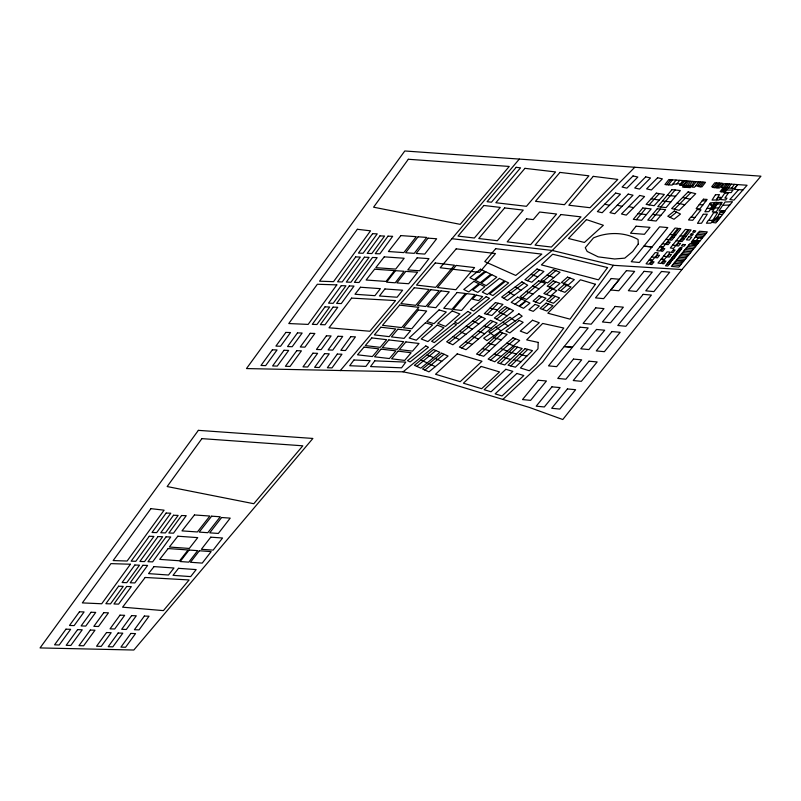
<?xml version="1.0" encoding="UTF-8"?>
<svg xmlns="http://www.w3.org/2000/svg" width="801" height="801" viewBox="0 0 801 801"><rect width="100%" height="100%" fill="white"/><g stroke="black" fill="none" stroke-linecap="round" stroke-linejoin="round"><path stroke-width="1.2" d="M694.397 181.517L690.262 187.644L682.432 187.044L687.108 181.026L705.511 182.298L701.966 186.853L700.274 186.773L698.652 186.643L702.167 182.097M713.761 204.255L713.08 205.396L715.373 205.276L716.054 204.125L713.761 204.255L714.903 202.383L717.075 202.263L715.954 204.135M706.903 208.45L704.86 211.794L708.885 211.624L714.362 202.683L710.337 202.843L706.903 208.45L710.938 208.28M708.735 220.415L713.641 212.756L717.656 212.666L710.968 223.109L706.432 223.219L708.224 220.425L712.75 220.325M722.903 205.266L725.055 201.992L732.535 201.732L724.665 211.124L718.968 210.973L722.712 205.266L729.791 205.026M681.941 269.526L562.793 419.524L529.211 407.369L429.777 377.351L403.083 371.824L246.478 368.57L404.795 150.978L760.95 176.18L681.941 269.526L613.416 265.311L542.708 362.082L502.898 399.399M672.129 237.336L678.918 228.425L680.78 228.625L671.769 240.21L669.916 240.03L672.129 237.336L673.971 237.517M682.412 238.688L689.21 229.767L691.073 229.967L682.052 241.562L680.209 241.381L682.412 238.688L684.254 238.868M722.532 214.548L725.105 211.134L721.28 211.023L718.827 214.348L722.532 214.548L718.517 219.774L714.442 219.544L712.259 222.398L715.834 222.918L718.327 219.764M719.258 214.368L716.224 218.343L719.478 218.513L715.403 218.283L714.442 219.544M686.147 187.284L690.732 181.256M687.919 187.444L692.585 181.386M684.244 187.164L688.94 181.136M742.968 189.947L733.976 189.306L737.631 184.6L734.637 188.475L724.845 187.764L721.721 191.809L720.119 191.709L726.247 183.779L747.083 185.251L733.946 200.15L729.851 199.549L738.632 189.637M679.669 180.345L676.675 184.21L673.02 183.96M697.411 185.892L700.444 181.967M716.454 182.978L712.94 187.524L719.568 187.965L723.123 183.399L714.722 182.848L711.688 186.773L713.421 186.893M727.839 183.89L721.731 191.789L725.015 192L727.188 189.176L725.566 189.056M723.363 191.9L729.481 184M728.289 188.005L731.283 184.13M731.473 188.245L734.467 184.37M670.617 179.684L668.815 179.544L664.93 184.55L666.732 184.691L670.617 179.684L686.948 180.856L683.323 185.492L679.568 185.271L683.173 180.595L680.6 183.92L677.085 183.679M666.732 184.691L668.525 184.831L672.409 179.825M700.274 186.773L703.829 182.207M714.562 187.644L718.107 183.089M717.876 187.875L721.431 183.309M676.044 180.085L672.149 185.081L668.525 184.831M681.321 185.371L684.965 180.716M696.209 181.657L691.964 187.064L694.437 187.254L698.682 181.847M669.205 261.196L671.468 261.416L667.744 266.032L665.501 265.812L670.397 259.684L672.67 259.914L676.394 255.299L674.142 255.078L670.437 259.704M674.142 255.078L680.259 247.459L682.192 247.649L680.98 249.151M691.203 217.201L697.24 209.572L700.985 209.862L692.745 220.275L688.53 219.945L690.732 217.161L694.948 217.492M696.329 235.774L695.078 237.306L702.327 238.017L695.238 237.326L691.313 241.982L698.552 242.673L692.655 242.112L691.433 243.624L697.361 244.185L690.082 243.474L681.24 254.157L688.69 254.878L681.351 254.167L676.314 260.265L683.754 260.986L676.424 260.285L671.378 266.383L678.827 267.103L707.323 231.9L699.473 231.239L695.799 235.724L703.598 236.485M669.906 234.493L672.93 234.793L663.198 247.078L660.024 246.648L662.848 247.038L659.634 250.993L656.8 250.603L675.073 228.045L677.946 228.325L672.78 234.773M680.199 235.844L683.223 236.135L673.491 248.43L670.307 248L685.366 229.396L688.239 229.677L683.063 236.125M691.503 185.482L690.772 186.393L692.414 186.493M671.118 261.376L672.329 259.874M676.054 255.269L677.256 253.767M679.068 248.971L681.321 249.191L677.596 253.807L675.323 253.577M651.654 256.951L655.178 252.595L658.242 252.886L655.158 257.321L651.654 256.951L646.077 263.809L648.91 264.2L652.124 260.245L649.291 259.854L652.475 260.285L654.908 257.291M663.558 256.2L667.083 251.844L670.137 252.135L667.053 256.57L663.558 256.2L657.981 263.058L660.815 263.449L664.029 259.494L661.195 259.103L664.369 259.534L666.812 256.54M696.099 240.751L699.794 241.111L692.655 240.42L696.099 240.751L698.612 237.657M636.364 219.694L645.886 208.32M660.815 207.018L675.103 189.967M650.843 220.445L660.374 209.081M340.245 370.653L519.318 159.089M649.07 204.896L659.273 193.622M674.442 209.231L690.933 192.55M634.803 167.259L552.269 250.473L403.083 371.824M487.118 314.352L498.212 303.259M510.778 365.937L527.809 349.396M500.204 363.604L517.596 347.163M479.168 354.893L502.577 333.036M527.428 280.69L539.564 269.907M549.666 287.118L555.774 281.742M535.559 302.017L541.676 296.64M546.362 294.448L552.47 289.071M563.914 283.424L570.022 278.037M560.61 290.753L566.718 285.376M549.146 301.677L555.253 296.3M542.527 309.426L548.635 304.05M461.827 348.045L492.975 321.381M522.502 297.782L541.196 281.782M543.368 281.281L555.824 270.618M490.582 360.09L515.504 338.763M416.79 366.377L435.894 350.558M424.93 370.072L444.034 354.252M448.95 342.878L481.431 316.816M507.363 307.614L494.377 318.037L500.565 321.051L513.561 310.618L505.081 306.503L498.582 311.719L507.063 315.834M515.103 304.25L521.601 299.033M496.65 319.148L509.646 308.715M670.087 217.361L676.585 212.145M503.779 298.302L524.084 283.093M709.516 204.185L711.538 204.095L710.727 205.436L712.73 205.356M717.205 204.085L721.2 203.935M714.772 208L718.767 207.849M717.235 217.011L720.489 217.181M720.199 212.485L723.914 212.696M683.593 185.512L690.903 185.982M713.371 220.956L717.255 221.176M702.227 200.741L705.961 200.971M699.213 204.645L702.948 204.876M724.845 187.764L721.381 187.524L724.404 183.659L726.237 183.789M687.308 185.752L689.13 185.882M695.608 185.762L699.143 186.012M691.303 185.472L693.115 185.612M652.074 246.918L643.874 246.167L631.248 261.707L639.358 262.498L667.804 227.574L659.603 226.833L643.874 246.167L651.994 246.958M572.445 347.274L564.244 346.523L572.355 347.314M665.901 239.389L668.965 239.669M676.194 240.741L679.258 241.021M686.287 248.06L693.616 248.761M698.282 232.68L706.051 233.441M688.82 244.996L696.119 245.707M677.846 250.473L680.109 250.693M676.635 252.005L678.878 252.215M672.92 256.59L675.173 256.801M671.699 258.112L673.951 258.333M667.984 262.698L670.247 262.918M666.772 264.23L669.015 264.44M697.03 234.232L704.81 234.993M687.578 246.528L694.867 247.239M685.065 249.552L692.414 250.272M683.844 251.053L691.193 251.774M682.582 252.575L689.971 253.296M680.139 255.659L687.488 256.38M678.908 257.161L686.267 257.882M677.646 258.683L685.045 259.414M675.213 261.777L682.552 262.498M673.981 263.279L681.331 264M672.72 264.801L680.109 265.521M673.901 234.933L675.764 235.134M684.194 236.285L686.057 236.485M662.387 243.734L665.641 244.085M672.67 245.086L675.934 245.436M667.273 195.314L675.613 196.235M662.507 200.991L670.848 201.922M652.535 214.418L660.885 215.349M638.047 213.667L646.397 214.598M451.924 238.708L552.269 250.473L613.416 265.311M651.213 198.778L659.233 200.08M628.785 206.578L633.591 207.679M617.261 205.236L622.067 206.328M604.685 204.195L609.491 205.286M682.642 197.457L690.232 199.219M677.145 203.023L684.735 204.776M489.892 308.135L497.421 309.947M519.418 354.182L526.788 356.155M513.741 359.699L521.111 361.672M509.136 351.859L516.355 353.982M503.338 357.346L510.557 359.459M494.097 337.692L501.246 339.874M488.24 343.158L495.388 345.341M482.392 348.625L489.541 350.808M530.973 274.393L537.821 276.846M547.163 274.963L553.781 277.627M532.525 286.137L539.143 288.801M526.297 291.464L532.905 294.127M484.315 325.737L490.933 328.4M478.077 331.063L484.695 333.727M506.833 343.118L513.451 345.772M471.849 336.4L478.467 339.053M500.605 348.445L507.223 351.108M465.621 341.727L472.23 344.39M494.377 353.782L500.995 356.435M427.163 354.783L433.571 357.616M435.303 358.478L441.711 361.321M420.795 360.05L427.203 362.893M428.935 363.744L435.344 366.588M472.65 320.921L478.848 323.924M466.162 326.127L472.35 329.141M459.664 331.344L465.862 334.357M453.166 336.56L459.363 339.574M515.213 286.918L520.92 290.302M508.445 291.985L514.152 295.369M515.123 321.081L509.977 317.296L488.84 331.944L493.987 335.739M502.928 322.172L508.074 325.967M495.889 327.058L501.036 330.853M538.202 342.397L537.982 348.815L520.42 367.959L529.311 370.753L536.249 364.335L563.774 328.03L542.657 323.444L526.678 339.894L538.202 342.397M718.307 197.406L716.665 200.11L719.068 200L720.7 197.296L718.307 197.406M712.269 206.678L710.437 209.652L712.75 209.562L714.592 206.588L712.269 206.678M718.157 202.543L712.299 211.965L716.304 211.814L722.162 202.393L718.157 202.543M703.288 214.278L697.501 223.359L701.526 223.229L707.313 214.147L703.288 214.278M715.483 194.733L712.059 200.08L716.044 199.99L719.468 194.643L715.483 194.733M732.865 190.067L731.223 192.59L724.605 192.54L726.567 189.987L732.865 190.067M724.885 192.951L720.409 199.519L725.656 200.05L726.958 198.137L724.865 198.137L728.389 192.951L724.885 192.951M201.892 438.628L167.159 486.547L253.797 503.719L302.818 445.807L201.892 438.628M408.32 159.269L373.586 207.189L460.225 224.36L509.246 166.448L408.32 159.269M130.413 564.234L101.717 603.764L82.343 602.903L110.928 563.624L130.413 564.234M336.831 284.876L308.145 324.405L288.771 323.544L317.356 284.255L336.831 284.876M198.368 430.347L40.05 647.929L133.827 650.022L312.891 438.447L198.368 430.347M150.928 508.645L113.151 560.57L127.119 561.03L164.105 510.187L150.928 508.645M65.972 629.165L54.568 644.835L59.224 644.985L70.628 629.316L65.972 629.165M357.356 229.286L319.579 281.201L333.546 281.662L370.533 230.828L357.356 229.286M79.449 611.784L69.487 625.461L74.143 625.611L84.095 611.934L79.449 611.784M272.39 349.797L260.986 365.476L265.642 365.626L277.046 349.957L272.39 349.797M285.867 332.415L275.914 346.092L280.57 346.252L290.523 332.575L285.867 332.415M77.587 629.636L66.183 645.306L70.838 645.456L82.243 629.786L77.587 629.636M91.064 612.254L81.111 625.931L85.767 626.082L95.719 612.405L91.064 612.254M284.015 350.267L272.61 365.947L277.266 366.097L288.67 350.427L284.015 350.267M149.256 536.28L131.154 561.161L135.8 561.311L153.912 536.43L149.256 536.28M166.147 513.061L152.03 532.465L156.686 532.615L170.803 513.211L166.147 513.061M297.491 332.886L287.539 346.563L292.195 346.723L302.147 333.046L297.491 332.886M355.684 256.921L337.571 281.802L342.227 281.952L360.33 257.071L355.684 256.921M372.575 233.692L358.458 253.096L363.113 253.256L377.231 233.852L372.575 233.692M118.588 586.212L105.862 603.714L110.518 603.864L123.244 586.372L118.588 586.212M134.848 565.015L122.112 582.517L126.768 582.667L139.504 565.166L134.848 565.015M325.016 306.853L312.29 324.355L316.946 324.505L329.672 307.013L325.016 306.853M157.997 536.57L139.885 561.451L144.54 561.601L162.643 536.72L157.997 536.57M173.497 515.253L160.771 532.745L165.427 532.905L178.152 515.403L173.497 515.253M90.323 630.047L78.979 645.636L83.634 645.796L94.979 630.207L90.323 630.047M341.276 285.657L328.54 303.148L333.196 303.309L345.932 285.807L341.276 285.657M103.8 612.665L93.847 626.352L98.503 626.502L108.455 612.825L103.8 612.665M364.415 257.201L346.312 282.082L350.968 282.242L369.071 257.361L364.415 257.201M379.924 235.894L367.198 253.386L371.854 253.537L384.58 236.045L379.924 235.894M296.75 350.688L285.406 366.277L290.062 366.427L301.406 350.848L296.75 350.688M310.227 333.306L300.275 346.983L304.931 347.143L314.883 333.456L310.227 333.306M126.668 586.482L113.942 603.974L118.598 604.134L131.324 586.632L126.668 586.482M142.928 565.286L130.193 582.778L134.848 582.928L147.584 565.436L142.928 565.286M333.096 307.123L320.37 324.615L325.026 324.765L337.752 307.274L333.096 307.123M166.067 536.83L147.965 561.711L152.621 561.871L170.723 536.99L166.067 536.83M181.577 515.524L168.851 533.015L173.507 533.166L186.232 515.674L181.577 515.524M349.356 285.917L336.62 303.419L341.276 303.569L354.002 286.077L349.356 285.917M372.495 257.471L354.392 282.353L359.048 282.503L377.151 257.622L372.495 257.471M388.004 236.155L375.279 253.657L379.934 253.807L392.66 236.315L388.004 236.155M106.523 632.54L96.571 646.227L101.226 646.377L111.179 632.7L106.523 632.54M120 615.158L110.047 628.845L114.703 628.995L124.656 615.318L120 615.158M312.951 353.181L302.998 366.858L307.654 367.018L317.607 353.341L312.951 353.181M326.428 335.799L316.475 349.476L321.131 349.636L331.083 335.949L326.428 335.799M118.147 633.01L108.195 646.697L112.851 646.848L122.803 633.17L118.147 633.01M131.624 615.629L121.672 629.316L126.328 629.466L136.28 615.789L131.624 615.629M324.575 353.652L314.623 367.329L319.279 367.489L329.231 353.812L324.575 353.652M338.052 336.27L328.1 349.947L332.755 350.107L342.708 336.42L338.052 336.27M130.883 633.431L120.931 647.108L125.587 647.268L135.539 633.591L130.883 633.431M144.36 616.049L134.408 629.726L139.064 629.886L149.016 616.209L144.36 616.049M337.311 354.072L327.359 367.749L332.004 367.909L341.957 354.222L337.311 354.072M350.778 336.69L340.825 350.367L345.481 350.518L355.434 336.841L350.778 336.69M595.413 284.255L570.032 319.158L547.844 313.201L580.415 279.789L595.413 284.255M353.932 359.999L349.707 365.727L365.907 366.387L370.142 360.66L353.932 359.999M374.768 360.85L370.543 366.578L401.561 367.829L405.797 362.112L374.768 360.85M607.558 267.574L598.497 279.839L541.396 264.891L552.66 254.237L607.558 267.574M638.277 243.995L632.7 251.544L624.76 258.142L614.667 258.983L598.137 256.851L587.173 251.444L585.251 247.719L593.491 237.897C607.538 231.829 624.66 231.889 638.077 239.519L638.277 243.995M351.609 298.102L329.021 327.809L369.852 331.244L395.544 300.575L351.609 298.102M145.181 577.461L122.603 607.178L163.424 610.612L189.116 579.944L145.181 577.461M395.504 270.678L386.613 282.182L395.223 282.793L404.105 271.279L395.504 270.678M189.076 550.037L180.185 561.541L188.796 562.152L197.677 550.637L189.076 550.037M703.418 199.209L696.159 208.6L699.894 208.831L707.153 199.429L703.418 199.209M428.034 238.157L416.16 253.476L424.77 254.087L436.645 238.758L428.034 238.157M405.807 271.399L396.885 282.903L408.66 283.734L417.581 272.23L405.807 271.399M221.607 517.516L209.742 532.845L218.343 533.446L230.217 518.127L221.607 517.516M199.379 550.758L190.458 562.272L202.242 563.103L211.164 551.599L199.379 550.758M719.779 183.199L716.254 187.754L719.799 183.179M417.201 257.812L407.799 269.937L419.574 270.768L428.976 258.643L417.201 257.812M210.773 537.171L201.371 549.296L213.146 550.127L222.548 538.002L210.773 537.171M360.47 287.239L354.983 294.257L374.908 295.669L380.405 288.65L360.47 287.239M374.588 269.196L366.117 280.02L386.052 281.431L394.523 270.608L374.588 269.196M384.25 256.851L375.779 267.674L395.714 269.086L404.175 258.252L384.25 256.851M400.87 235.594L388.415 251.524L403.814 252.605L416.28 236.675L400.87 235.594M154.042 566.607L148.555 573.616L168.49 575.028L173.977 568.009L154.042 566.607M168.16 548.555L159.689 559.378L179.624 560.79L188.095 549.967L168.16 548.555M177.822 536.209L169.351 547.033L189.286 548.445L197.747 537.621L177.822 536.209M194.453 514.953L181.987 530.883L197.386 531.964L209.852 516.044L194.453 514.953M418.092 236.806L405.626 252.736L414.237 253.346L426.693 237.416L418.092 236.806M384.931 288.971L379.444 295.99L397.106 297.231L402.603 290.212L384.931 288.971M211.664 516.174L199.199 532.094L207.809 532.705L220.265 516.775L211.664 516.174M178.503 568.33L173.016 575.348L190.678 576.6L196.175 569.581L178.503 568.33M636.054 226.212L630.517 233.211L644.445 234.303L649.991 227.354L636.054 226.212M685.266 244.665L684.054 246.187L681.471 245.937L682.722 244.405L685.266 244.665M688.92 236.716L686.417 239.819L689.301 240.1L691.784 237.016L688.92 236.716M691.333 233.732L690.122 235.224L692.184 235.404L693.386 233.912L691.333 233.732M693.746 230.738L692.585 232.18L694.637 232.36L695.799 230.918L693.746 230.738M652.364 261.627L650.182 264.32L651.884 264.52L654.067 261.827L652.364 261.627M657.491 255.098L655.428 257.652L657.461 257.842L659.523 255.279L657.491 255.098M663.088 248.42L660.915 251.114L662.617 251.314L664.79 248.62L663.088 248.42M668.224 241.892L666.152 244.445L668.184 244.625L670.257 242.072L668.224 241.892M669.396 254.348L667.323 256.901L669.356 257.091L671.428 254.528L669.396 254.348M664.259 260.876L662.087 263.569L663.789 263.769L665.961 261.076L664.259 260.876M673.381 249.772L671.198 252.465L672.9 252.665L675.083 249.972L673.381 249.772M678.507 243.234L676.444 245.797L678.477 245.977L680.54 243.424L678.507 243.234M611.233 278.528L595.513 297.872L603.624 298.653L619.433 279.279L611.233 278.528M579.964 327.188L548.515 365.867L556.635 366.648L588.164 327.929L579.964 327.188M626.432 270.638L610.702 289.972L618.823 290.763L634.632 271.389L626.432 270.638M538.242 380.235L522.522 399.579L530.632 400.36L546.442 380.986L538.242 380.235M596.495 329.451L580.775 348.795L588.885 349.576L604.695 330.202L596.495 329.451M644.074 271.339L628.354 290.683L636.465 291.464L652.274 272.09L644.074 271.339M573.476 359.088L557.756 378.432L565.866 379.213L581.676 359.839L573.476 359.088M551.929 386.843L536.199 406.177L544.32 406.958L560.129 387.584L551.929 386.843M611.984 331.564L596.264 350.898L604.375 351.689L620.184 332.305L611.984 331.564M661.486 271.479L645.766 290.823L653.876 291.604L669.686 272.23L661.486 271.479M588.965 361.201L573.236 380.535L581.356 381.326L597.166 361.942L588.965 361.201M567.418 388.946L551.689 408.29L559.809 409.071L575.619 389.697L567.418 388.946M643.173 294.347L617.791 325.486L625.911 326.267L651.403 295.068L643.173 294.347M595.784 307.854L583.088 323.394L591.198 324.175L603.984 308.605L595.784 307.854M615.148 306.443L602.452 321.972L610.562 322.763L623.348 307.183L615.148 306.443M642.813 207.98L633.291 219.354L641.631 220.275L651.163 208.911L642.813 207.98M672.029 189.627L657.741 206.678L666.092 207.599L680.379 190.558L672.029 189.627M657.301 208.731L647.769 220.105L656.119 221.026L665.641 209.662L657.301 208.731M418.352 310.037L403.454 327.779L411.764 328.76L426.663 311.018L418.352 310.037M364.014 347.123L357.506 354.813L372.375 356.555L378.883 348.866L364.014 347.123M371.794 337.922L365.296 345.611L380.165 347.354L386.663 339.674L371.794 337.922M380.865 327.219L374.357 334.898L389.226 336.64L395.734 328.961L380.865 327.219M399.589 305.091L382.467 325.326L401.701 327.579L418.823 307.354L399.589 305.091M414.277 287.739L400.87 303.579L415.739 305.321L429.146 289.481L414.277 287.739M435.243 262.968L416.52 285.086L435.754 287.349L454.477 265.221L435.243 262.968M483.884 205.487L457.992 236.095L474.382 238.017L500.285 207.409L483.884 205.487M516.194 167.319L487.088 201.702L491.464 202.222L520.57 167.83L516.194 167.319M456.21 248.831L440.19 267.764L479.539 272.38L495.489 253.537L456.21 248.831M524.945 168.34L495.839 202.733L526.447 206.318L555.554 171.935L524.945 168.34M430.888 289.692L417.481 305.531L425.792 306.503L439.198 290.663L430.888 289.692M381.066 349.126L374.568 356.805L389.426 358.548L395.934 350.868L381.066 349.126M388.855 339.924L382.347 347.614L397.216 349.356L403.714 341.667L388.855 339.924M397.917 329.211L391.419 336.901L404.094 338.382L410.603 330.703L397.917 329.211M504.66 207.93L478.758 238.528L497.341 240.711L523.243 210.102L504.66 207.93M456.23 265.431L437.506 287.549L455.869 289.702L474.592 267.584L456.23 265.431M440.95 290.873L427.544 306.703L435.854 307.684L449.251 291.844L440.95 290.873M398.117 351.128L391.619 358.808L404.665 360.43L411.173 352.75L398.117 351.128M405.907 341.927L399.399 349.606L412.515 351.148L419.023 343.469L405.907 341.927M457.131 292.475L443.724 308.315L452.024 309.296L465.431 293.456L457.131 292.475M559.949 172.415L535.489 201.311L564.465 204.706L588.915 175.809L559.949 172.415M495.669 248.69L484.755 261.597L515.744 275.444L541.836 254.107L495.669 248.69M526.678 218.833L507.183 241.862L530.683 244.615L556.585 214.017L539.644 212.025L533.236 219.604L526.678 218.833M466.673 293.637L453.266 309.476L461.576 310.448L474.983 294.608L466.673 293.637M560.96 214.528L535.058 245.126L551.378 247.038L581.005 216.881L560.96 214.528M593.271 176.36L568.83 205.226L590.017 207.709L617.801 179.424L593.271 176.36M656.319 193.141L646.117 204.415L654.137 205.717L664.339 194.443L656.319 193.141M586.462 219.604L568.49 238.508L584.42 242.453L603.363 225.281L586.462 219.604M615.639 193.061L597.376 211.614L602.182 212.706L620.445 194.162L615.639 193.061M633.04 175.94L622.087 187.064L626.893 188.165L637.846 177.041L633.04 175.94M628.214 194.102L609.951 212.655L614.757 213.747L633.02 195.204L628.214 194.102M645.706 176.861L634.742 187.995L639.548 189.086L650.512 177.962L645.706 176.861M639.749 195.454L621.486 213.997L626.292 215.099L644.555 196.545L639.749 195.454M657.571 177.752L646.607 188.886L651.413 189.977L662.377 178.853L657.571 177.752M688.139 191.9L671.649 208.58L679.238 210.333L695.729 193.662L688.139 191.9M476.385 295.108L472.4 299.143L478.648 300.605L482.633 296.57L476.385 295.108M495.439 302.588L484.345 313.682L491.874 315.494L502.968 304.4L495.439 302.588M525.096 348.665L508.064 365.216L515.433 367.188L532.465 350.638L525.096 348.665M439.048 309.907L426.753 321.551L433.992 323.654L446.277 312.02L439.048 309.907M514.933 346.382L497.541 362.823L504.76 364.946L522.152 348.505L514.933 346.382M457.241 353.862L435.534 374.267L460.185 381.697L481.982 361.261L457.241 353.862M481.231 366.447L463.419 383.208L481.641 388.705L499.544 371.914L481.231 366.447M505.862 369.301L484.154 389.717L491.043 391.799L512.83 371.364L505.862 369.301M516.865 373.456L495.158 393.862L502.047 395.954L523.834 375.519L516.865 373.456M425.451 322.783L409.151 338.032L416.32 340.205L432.61 324.956L425.451 322.783M499.944 332.225L476.535 354.092L483.694 356.275L507.093 334.407L499.944 332.225M537.04 268.996L524.905 279.789L531.754 282.242L543.899 271.449L537.04 268.996M532.495 320.25L520.28 331.113L527.078 333.616L539.293 322.753L532.495 320.25M553.271 280.821L547.163 286.197L553.962 288.7L560.069 283.324L553.271 280.821M539.163 295.719L533.055 301.096L539.854 303.599L545.962 298.222L539.163 295.719M549.967 288.15L543.859 293.526L550.657 296.03L556.765 290.653L549.967 288.15M535.048 304.39L528.94 309.767L533.236 311.349L539.343 305.972L535.048 304.39M567.519 277.116L561.411 282.503L568.209 285.006L574.317 279.619L567.519 277.116M564.214 284.445L558.107 289.832L564.905 292.335L571.013 286.958L564.214 284.445M552.75 295.379L546.642 300.755L553.441 303.259L559.549 297.882L552.75 295.379M546.132 303.128L540.024 308.505L546.823 311.008L552.93 305.632L546.132 303.128M452.165 310.958L437.777 323.374L445.506 326.397L459.884 313.982L452.165 310.958M437.266 325.136L421.226 338.983L427.904 341.596L443.934 327.749L437.266 325.136M490.542 320.4L459.384 347.063L466.002 349.717L497.161 323.063L490.542 320.4M538.753 280.801L520.059 296.801L526.678 299.464L545.371 283.464L538.753 280.801M553.391 269.637L540.925 280.3L547.544 282.963L560.009 272.3L553.391 269.637M513.071 337.782L488.139 359.108L494.758 361.772L519.689 340.445L513.071 337.782M433.531 349.506L414.427 365.326L420.835 368.17L439.939 352.35L433.531 349.506M441.671 353.201L422.568 369.021L428.976 371.864L448.079 356.045L441.671 353.201M480.48 269.206L469.887 277.707L474.232 279.829L484.835 271.319L480.48 269.206M473.912 281.341L463.749 289.501L468.755 291.934L478.918 283.774L473.912 281.341M485.817 271.789L475.213 280.3L480.22 282.733L490.813 274.222L485.817 271.789M479.899 284.245L472.76 289.972L477.766 292.405L484.895 286.678L479.899 284.245M491.794 274.703L481.191 283.204L486.197 285.637L496.8 277.126L491.794 274.703M499.403 278.398L482.312 292.115L487.308 294.548L504.41 280.831L499.403 278.398M467.794 311.479L454.598 322.072L457.852 323.654L471.048 313.061L467.794 311.479M486.187 296.71L470.387 309.396L473.651 310.978L489.451 298.302L486.187 296.71M505.381 281.301L489.591 293.987L492.845 295.569L508.645 282.893L505.381 281.301M425.812 345.972L407.529 360.65L410.172 361.942L428.465 347.264L425.812 345.972M453.867 323.444L431.639 341.286L434.282 342.578L456.52 324.725L453.867 323.444M479.148 315.704L446.668 341.777L452.865 344.78L485.346 318.708L479.148 315.704M517.686 297.131L511.188 302.347L519.018 306.152L525.516 300.936L517.686 297.131M526.067 301.206L519.569 306.423L523.484 308.325L529.982 303.108L526.067 301.206M674.302 211.033L667.804 216.25L674.001 219.264L680.49 214.047L674.302 211.033M519.238 320.4L505.902 331.003L509.816 332.906L523.153 322.302L519.238 320.4M521.982 281.852L501.676 297.051L507.383 300.445L527.689 285.236L521.982 281.852M518.918 313.802L483.694 338.232L486.948 340.625L522.162 316.195L518.918 313.802M713.691 208.04L711.378 208.13L713.691 208.04"/></g></svg>
